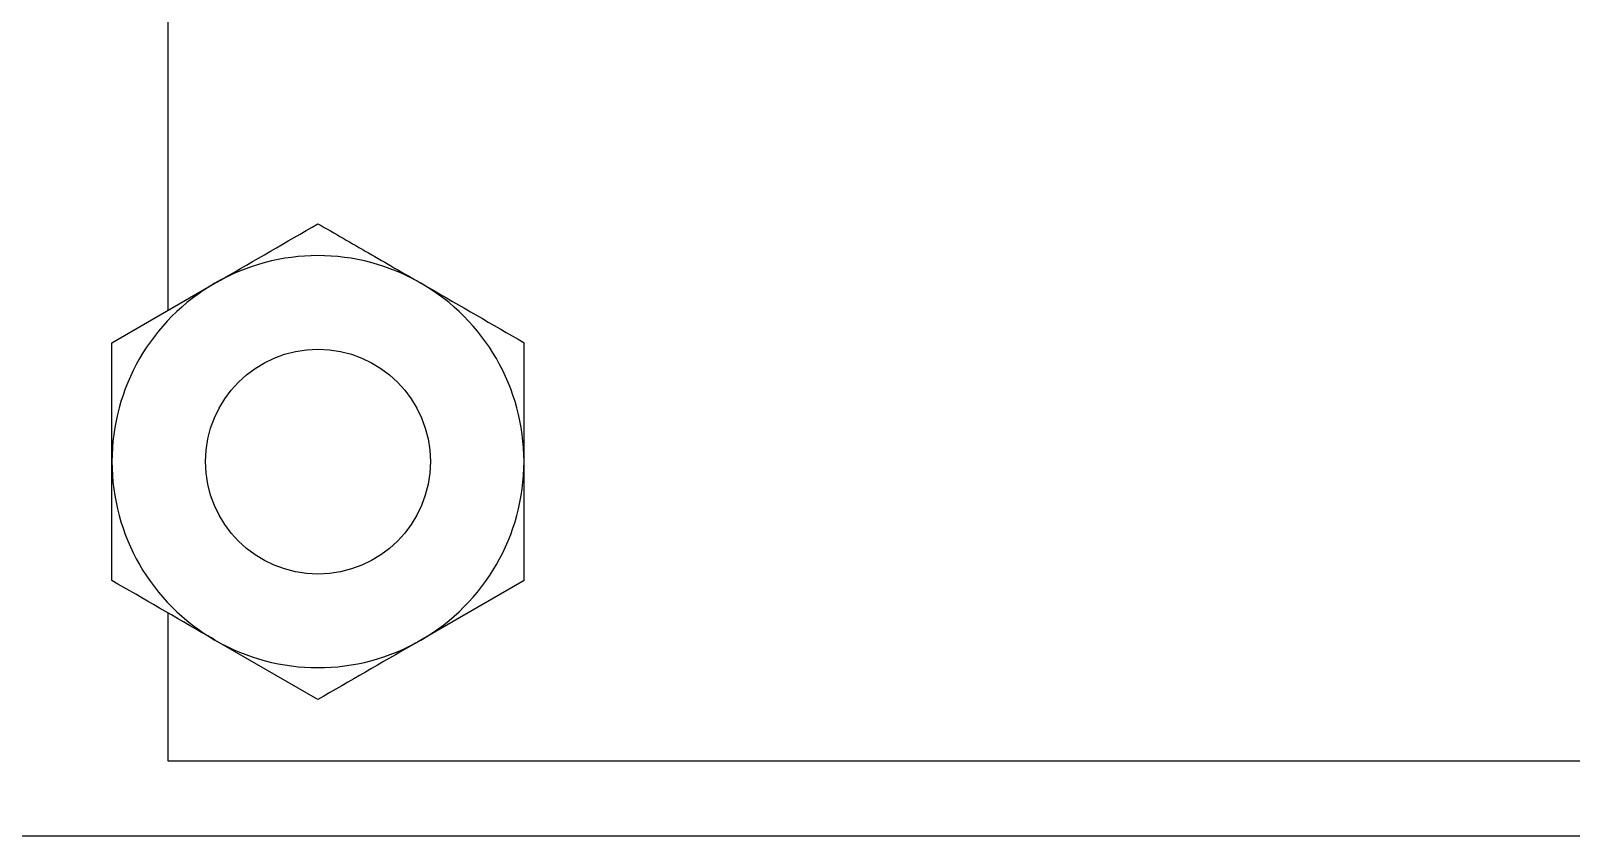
# Model space of a CAD drawing. Header units: millimetres. Extents: x 10 to 419, y 5 to 292.
# Drawn here: x 108.74 to 129.3, y 168.55 to 179.3 of the extents above; entities that cross this region are included whole.
import ezdxf

# ---------------------------------------------------------------- set-up
doc = ezdxf.new("R2010")
doc.units = ezdxf.units.MM

msp = doc.modelspace()

# ---------------------------------------------------------------- linework, layer by layer
at = {"color": 7, "linetype": 'Continuous', "lineweight": 25}
for p, q in [((110.576, 175.572), (110.576, 201.53)), ((109.826, 175.139), (111.201, 175.933)), ((115.326, 171.963), (113.951, 171.17)), ((110.576, 169.551), (110.576, 171.53)), ((112.576, 170.376), (111.201, 171.17)), ((161.576, 169.551), (110.576, 169.551)), ((190.435, 168.551), (107.576, 168.551))]:
    msp.add_line(p, q, dxfattribs=at)
msp.add_circle((112.576, 173.551), 1.5, dxfattribs=at)
for start, end in [(60, 120), (120, 180), (0, 60), (180, 240), (300, 0), (240, 300)]:
    msp.add_arc((112.576, 173.551), 2.75, start, end, dxfattribs=at)
for points, knots in [([(111.201, 175.933), (111.234, 175.951), (111.698, 176.22), (112.153, 176.482), (112.576, 176.727)], [0, 0, 0, 0, 0.07015, 1, 1, 1, 1]), ([(112.576, 176.727), (112.8, 176.598), (113.25, 176.337), (113.716, 176.068), (113.951, 175.933)], [0, 0, 0, 0, 0.495458, 1, 1, 1, 1]), ([(113.951, 175.933), (113.984, 175.914), (114.448, 175.646), (114.903, 175.383), (115.326, 175.139)], [0, 0, 0, 0, 0.07015, 1, 1, 1, 1]), ([(109.826, 173.551), (109.826, 173.695), (109.826, 174.233), (109.826, 174.756), (109.826, 175.139)], [0, 0, 0, 0, 0.268634, 1, 1, 1, 1]), ([(115.326, 173.551), (115.326, 173.695), (115.326, 174.233), (115.326, 174.756), (115.326, 175.139)], [0, 0, 0, 0, 0.2686336, 1, 1, 1, 1]), ([(109.826, 171.963), (109.826, 172.097), (109.826, 172.614), (109.826, 173.152), (109.826, 173.551)], [0, 0, 0, 0, 0.257551, 1, 1, 1, 1]), ([(115.326, 171.963), (115.326, 172.097), (115.326, 172.614), (115.326, 173.152), (115.326, 173.551)], [0, 0, 0, 0, 0.257551, 1, 1, 1, 1]), ([(111.201, 171.17), (111.169, 171.188), (110.704, 171.456), (110.249, 171.719), (109.826, 171.963)], [0, 0, 0, 0, 0.07015, 1, 1, 1, 1]), ([(113.951, 171.17), (113.919, 171.151), (113.454, 170.883), (112.999, 170.62), (112.576, 170.376)], [0, 0, 0, 0, 0.07015, 1, 1, 1, 1])]:
    msp.add_open_spline(points, degree=3, knots=knots, dxfattribs=at)

doc.saveas('drawing.dxf')
